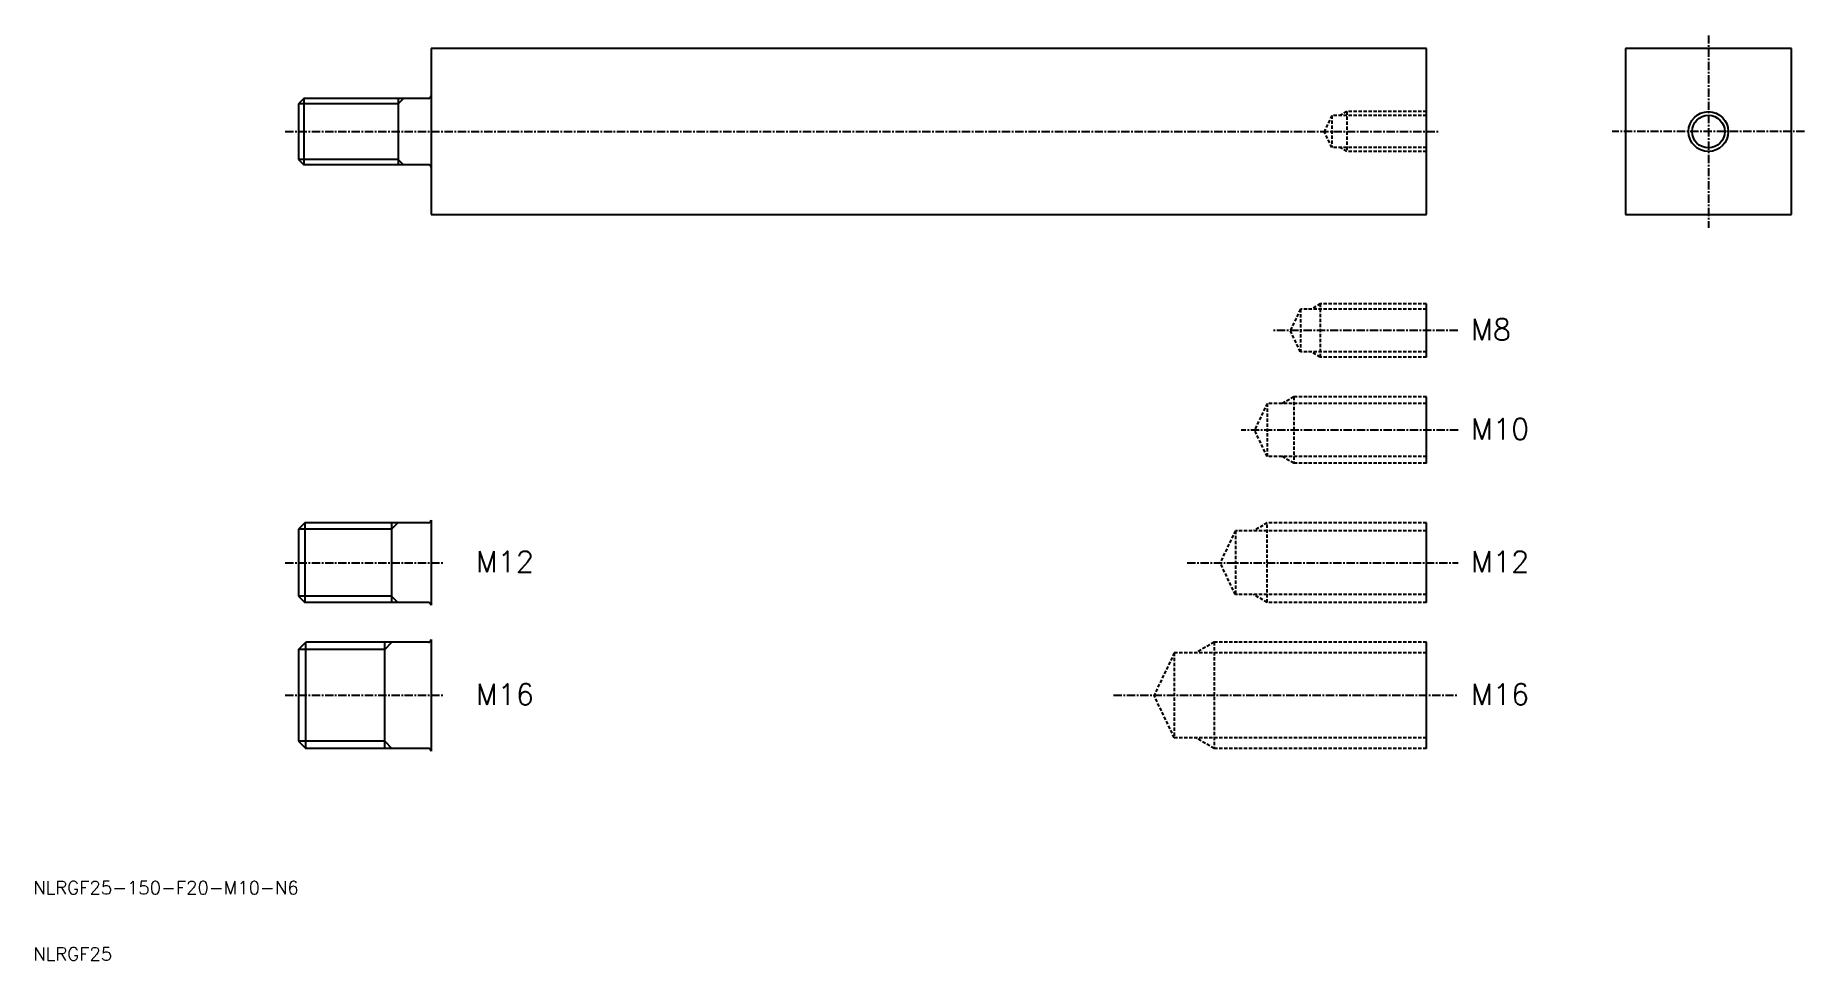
# Model space of a CAD drawing. Extents: x 10 to 277, y 10 to 150.
import ezdxf

# ---------------------------------------------------------------- set-up
doc = ezdxf.new("R2010")
doc.units = 0
doc.linetypes.add('CENTER', pattern=[2, 1.25, -0.25, 0.25, -0.25])
doc.linetypes.add('DASHED', pattern=[0.75, 0.5, -0.25])
doc.layers.get('0').update_dxf_attribs({"linetype": 'CONTINUOUS'})
doc.layers.add('CENTER', color=1, linetype='CENTER')
doc.styles.get("Standard").update_dxf_attribs({"font": 'txt.shx'})

msp = doc.modelspace()

# ---------------------------------------------------------------- linework, layer by layer
at = {"color": 7, "linetype": 'CONTINUOUS'}
for p, q in [((220, 147.5), (70, 147.5)), ((70, 147.5), (70, 122.5)), ((220, 122.5), (220, 147.5)), ((275, 147.5), (250, 147.5)), ((250, 147.5), (250, 122.5)), ((275, 122.5), (275, 147.5)), ((50.81, 140), (50, 139.19)), ((50, 139.19), (50, 130.81)), ((69.6, 140), (50.81, 140)), ((50.81, 140), (50.81, 130)), ((65, 140), (65, 130)), ((50, 130.81), (50.81, 130)), ((69.6, 130), (50.81, 130)), ((70, 122.5), (220, 122.5)), ((250, 122.5), (275, 122.5)), ((220, 101), (220, 109)), ((220, 85), (220, 95)), ((50.95, 76), (50, 75.05)), ((50, 75.05), (50, 64.95)), ((69.6, 76), (50.95, 76)), ((50.95, 76), (50.95, 64)), ((64, 76), (64, 64)), ((70, 76.4), (70, 63.6)), ((220, 64), (220, 76)), ((50, 64.95), (50.95, 64)), ((69.6, 64), (50.95, 64)), ((50, 56.92), (51.08, 58)), ((50, 56.92), (50, 43.08)), ((69.6, 58), (51.08, 58)), ((51.08, 42), (51.08, 58)), ((63, 42), (63, 58)), ((70, 58.4), (70, 41.6)), ((220, 42), (220, 58)), ((50, 43.08), (51.08, 42)), ((69.6, 42), (51.08, 42))]:
    msp.add_line(p, q, dxfattribs=at)
at = {"color": 3, "linetype": 'CONTINUOUS'}
for p, q in [((65, 139.19), (50, 139.19)), ((65.81, 140), (65, 139.19)), ((65, 130.81), (50, 130.81)), ((65, 130.81), (65.81, 130)), ((64, 75.05), (50, 75.05)), ((64.95, 76), (64, 75.05)), ((64, 64.95), (50, 64.95)), ((64, 64.95), (64.95, 64)), ((63, 56.92), (50, 56.92)), ((63, 56.92), (64.08, 58)), ((63, 43.08), (50, 43.08)), ((63, 43.08), (64.08, 42))]:
    msp.add_line(p, q, dxfattribs=at)
at = {"color": 3, "linetype": 'DASHED'}
for p, q in [((205.75, 137.4), (204.61, 135)), ((220, 137.4), (205.75, 137.4)), ((205.75, 137.4), (205.75, 132.6)), ((208, 138), (206.96, 137.4)), ((220, 138), (208, 138)), ((208, 138), (208, 132)), ((205.75, 132.6), (204.61, 135)), ((220, 132.6), (205.75, 132.6)), ((208, 132), (206.96, 132.6)), ((220, 132), (208, 132)), ((201, 108.2), (199.48, 105)), ((220, 108.2), (201, 108.2)), ((201, 108.2), (201, 101.8)), ((204, 109), (202.61, 108.2)), ((220, 109), (204, 109)), ((204, 109), (204, 101)), ((201, 101.8), (199.48, 105)), ((220, 101.8), (201, 101.8)), ((204, 101), (202.61, 101.8)), ((220, 101), (204, 101)), ((196, 94), (194.1, 90)), ((220, 94), (196, 94)), ((196, 94), (196, 86)), ((200, 95), (198.27, 94)), ((220, 95), (200, 95)), ((200, 95), (200, 85)), ((196, 86), (194.1, 90)), ((220, 86), (196, 86)), ((200, 85), (198.27, 86)), ((220, 85), (200, 85)), ((191.2, 74.8), (188.91, 70)), ((220, 74.8), (191.2, 74.8)), ((191.2, 74.8), (191.2, 65.2)), ((196, 76), (193.92, 74.8)), ((220, 76), (196, 76)), ((196, 64), (196, 76)), ((191.2, 65.2), (188.91, 70)), ((220, 65.2), (191.2, 65.2)), ((196, 64), (193.92, 65.2)), ((220, 64), (196, 64)), ((182, 56.4), (178.95, 50)), ((182, 56.4), (182, 43.6)), ((220, 56.4), (182, 56.4)), ((188, 58), (185.23, 56.4)), ((188, 58), (188, 42)), ((220, 58), (188, 58)), ((182, 43.6), (178.95, 50)), ((220, 43.6), (182, 43.6)), ((188, 42), (185.23, 43.6)), ((220, 42), (188, 42))]:
    msp.add_line(p, q, dxfattribs=at)
at = {"color": 3, "linetype": 'CONTINUOUS'}
msp.add_circle((262.5, 135), 3, dxfattribs=at)
at = {"color": 7, "linetype": 'CONTINUOUS'}
msp.add_circle((262.5, 135), 2.46, dxfattribs=at)
for centre, start, end in [((69.6, 140.4), 270, 0), ((69.6, 129.6), 0, 90), ((69.6, 76.4), 270, 0), ((69.6, 63.6), 0, 90), ((69.6, 58.4), 270, 0), ((69.6, 41.6), 0, 90)]:
    msp.add_arc(centre, 0.4, start, end, dxfattribs=at)
at = {"layer": 'CENTER', "color": 1, "linetype": 'CENTER'}
for p, q in [((262.5, 149.5), (262.5, 120.5)), ((48, 135), (222, 135)), ((277, 135), (248, 135)), ((224.72, 105), (196.94, 105)), ((224.77, 90), (192.1, 90)), ((48, 70), (72, 70)), ((183.94, 70), (224.77, 70)), ((48, 50), (72, 50)), ((172.85, 50), (224.77, 50))]:
    msp.add_line(p, q, dxfattribs=at)

# ---------------------------------------------------------------- texts
at = {"color": 7, "linetype": 'CONTINUOUS'}
for s, height, p in [('M8', 3.2, (226.72, 103.55)), ('M10', 3.2, (226.72, 88.55)), ('M12', 3.2, (76.72, 68.55)), ('M12', 3.2, (226.72, 68.55)), ('M16', 3.2, (76.72, 48.55)), ('M16', 3.2, (226.72, 48.55)), ('NLRGF25-150-F20-M10-N6', 2, (10, 20)), ('NLRGF25', 2, (10, 10))]:
    msp.add_text(s, height=height, dxfattribs=at).set_placement(p)

doc.saveas('drawing.dxf')
